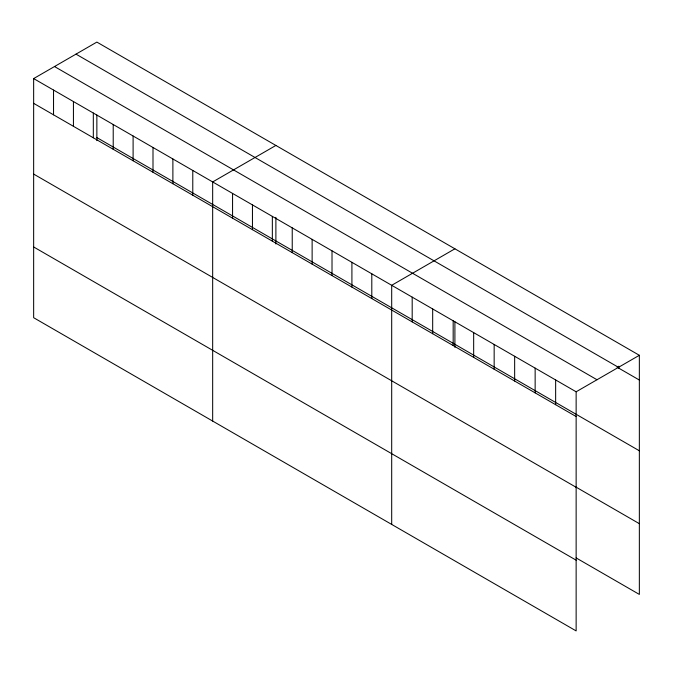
<?xml version="1.0" encoding="UTF-8"?>
<svg xmlns="http://www.w3.org/2000/svg" width="673" height="673" viewBox="0 0 673 673"><rect width="100%" height="100%" fill="white"/><g stroke="black" fill="none" stroke-linecap="round" stroke-linejoin="round"><path stroke-width="1.01" d="M33.65 78.581L576.138 391.787L576.138 630.912L33.65 317.706L33.65 78.581L96.862 42.088L639.35 355.294L639.35 594.419L576.088 557.892M275.888 145.444L212.668 181.946L212.668 421.062M454.906 248.8L391.694 285.302L391.694 524.427M576.138 391.787L639.35 355.294M76.007 54.134L618.487 367.332M617.074 367.18L639.35 380.043M54.513 66.543L596.993 379.74M96.862 137.586L639.35 450.784M33.65 103.339L576.138 416.537M576.088 487.143L639.35 523.67M33.65 174.08L576.138 487.277M33.65 246.966L576.138 560.172M618.857 366.146L618.857 368.207M555.646 379.951L555.646 404.709M535.144 368.123L535.144 392.872M514.652 356.286L514.652 381.044M494.159 344.458L494.159 369.208M473.666 332.63L473.666 357.38M454.906 321.736L454.906 347.335M453.173 320.794L453.173 345.543M432.68 308.966L432.68 333.715M412.187 297.13L412.187 321.879M371.799 273.81L371.799 298.568M351.912 262.327L351.912 287.085M332.016 250.844L332.016 275.594M312.129 239.361L312.129 264.11M292.233 227.878L292.233 252.627M275.888 217.362L275.888 243.979M272.346 216.395L272.346 241.144M252.451 204.912L252.451 229.661M232.564 193.429L232.564 218.178M192.781 170.454L192.781 195.212M172.885 158.971L172.885 183.729M152.998 147.488L152.998 172.238M133.103 136.005L133.103 160.754M113.215 124.522L113.215 149.271M96.862 115.024L96.862 140.623M93.32 113.039L93.32 137.788M73.433 101.556L73.433 126.305M53.537 90.073L53.537 114.822"/></g></svg>
